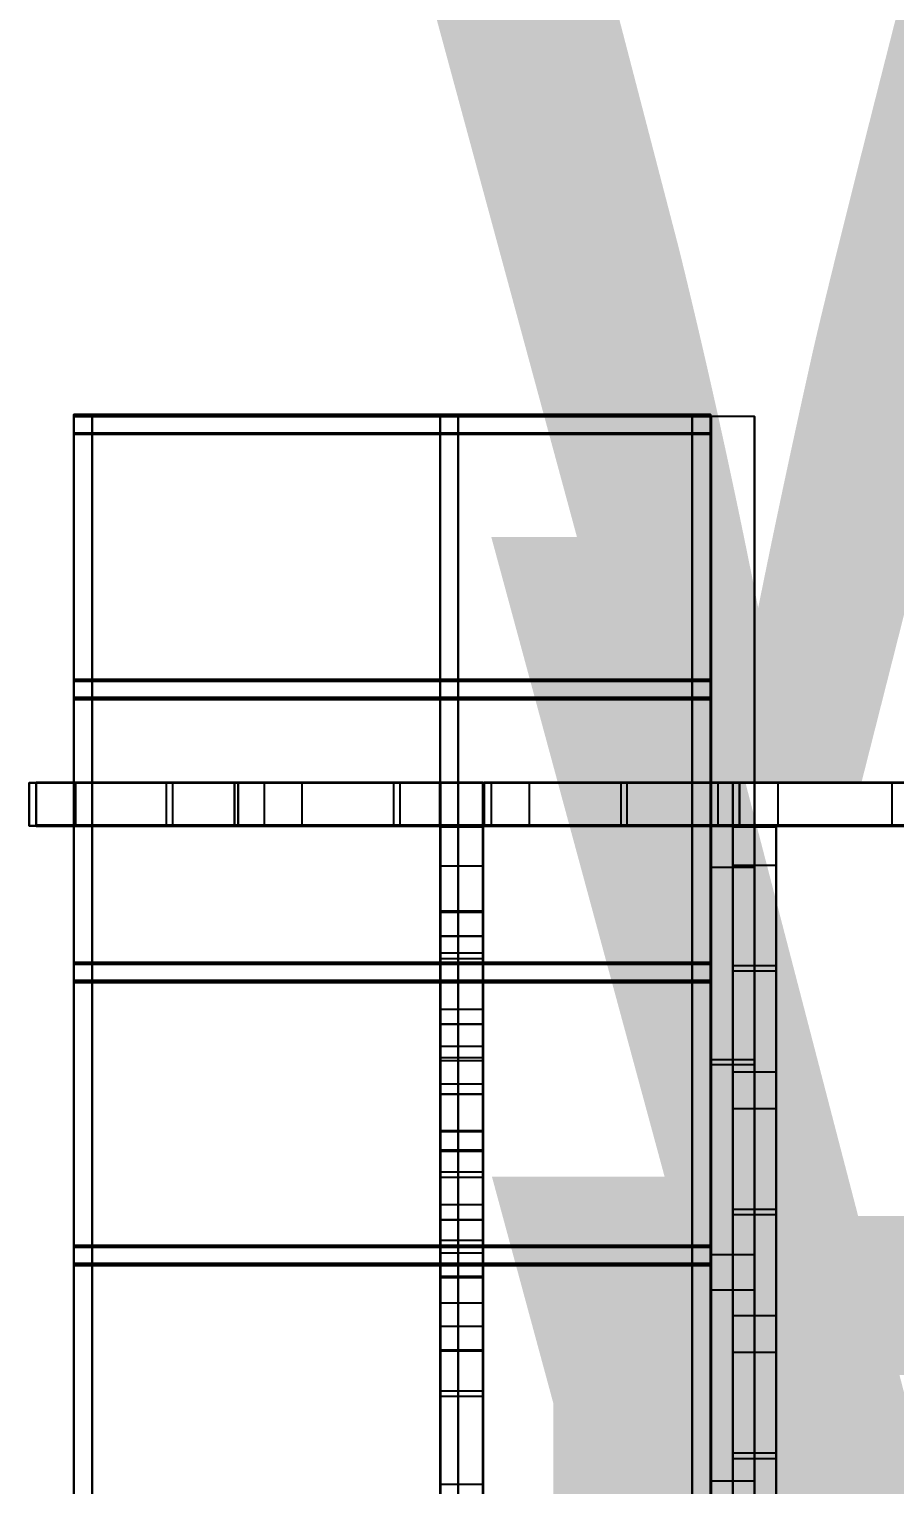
# Model space of a CAD drawing. Header units: inches. Extents: x 29 to 716, y 7 to 470.
# Drawn here: x 28.7 to 99.6, y 290.3 to 409.5 of the extents above; entities that cross this region are included whole.
import ezdxf

# ---------------------------------------------------------------- set-up
doc = ezdxf.new("R2010")
doc.units = ezdxf.units.IN
doc.header["$MEASUREMENT"] = 0
for name, color, linetype in [('FT2', 8, 'CONTINUOUS'), ('R2', 4, 'CONTINUOUS'), ('RT2', 7, 'CONTINUOUS'), ('W1', 5, 'CONTINUOUS'), ('W2', 5, 'CONTINUOUS')]:
    doc.layers.add(name, color=color, linetype=linetype)

msp = doc.modelspace()

# ---------------------------------------------------------------- linework, layer by layer
at = {"layer": 'FT2'}
for points in [[(29.27, 344.22, 112), (301.19, 344.22, 112), (301.19, 347.77, 112), (29.27, 347.77, 112)], [(29.27, 347.77, 112), (301.19, 347.77, 112), (301.19, 347.77, 110.54), (29.27, 347.77, 110.54)], [(29.27, 347.77, 96), (301.19, 347.77, 96), (301.19, 344.22, 96), (29.27, 344.22, 96)], [(29.27, 347.77, 96), (29.27, 347.77, 97.46), (301.19, 347.77, 97.46), (301.19, 347.77, 96)], [(29.27, 344.22, 96.04), (29.27, 344.22, 111.96), (29.27, 347.77, 111.96), (29.27, 347.77, 96.04)], [(29.27, 347.77, 96.04), (29.27, 347.77, 111.96), (30.72, 347.77, 111.96), (30.72, 347.77, 96.04)], [(32.48, 347.77, 112), (39.95, 347.77, 96.64), (38.64, 347.77, 96), (31.17, 347.77, 111.36)], [(32.48, 344.22, 112), (39.95, 344.22, 96.64), (39.95, 347.77, 96.64), (32.48, 347.77, 112)], [(40.43, 344.22, 96.64), (47.96, 344.22, 112), (47.96, 347.77, 112), (40.43, 347.77, 96.64)], [(40.43, 347.77, 96.64), (47.96, 347.77, 112), (49.27, 347.77, 111.36), (41.74, 347.77, 96)], [(51.04, 347.77, 112), (58.57, 347.77, 96.64), (57.27, 347.77, 96), (49.74, 347.77, 111.36)], [(51.04, 344.22, 112), (58.57, 344.22, 96.64), (58.57, 347.77, 96.64), (51.04, 347.77, 112)], [(59.05, 344.22, 96.64), (66.58, 344.22, 112), (66.58, 347.77, 112), (59.05, 347.77, 96.64)], [(59.05, 347.77, 96.64), (66.58, 347.77, 112), (67.89, 347.77, 111.36), (60.35, 347.77, 96)], [(69.66, 347.77, 112), (77.19, 347.77, 96.64), (75.88, 347.77, 96), (68.36, 347.77, 111.36)], [(69.66, 344.22, 112), (77.19, 344.22, 96.64), (77.19, 347.77, 96.64), (69.66, 347.77, 112)], [(77.67, 344.22, 96.64), (85.14, 344.22, 112), (85.14, 347.77, 112), (77.67, 347.77, 96.64)], [(77.67, 347.77, 96.64), (85.14, 347.77, 112), (86.45, 347.77, 111.36), (78.98, 347.77, 96)], [(86.9, 347.77, 111.96), (86.9, 347.77, 96.04), (86.9, 344.22, 96.04), (86.9, 344.22, 111.96)], [(86.9, 347.77, 111.96), (88.36, 347.77, 111.96), (88.36, 347.77, 96.04), (86.9, 347.77, 96.04)], [(90.04, 347.77, 112), (99.39, 347.77, 96.76), (98.15, 347.77, 96), (88.8, 347.77, 111.24)], [(90.04, 344.22, 112), (99.39, 344.22, 96.76), (99.39, 347.77, 96.76), (90.04, 347.77, 112)], [(29.27, 344.22, 112), (29.27, 344.22, 110.54), (301.19, 344.22, 110.54), (301.19, 344.22, 112)], [(29.27, 344.22, 96), (301.19, 344.22, 96), (301.19, 344.22, 97.46), (29.27, 344.22, 97.46)], [(29.27, 344.22, 96.04), (30.72, 344.22, 96.04), (30.72, 344.22, 111.96), (29.27, 344.22, 111.96)], [(32.48, 344.22, 112), (31.17, 344.22, 111.36), (38.64, 344.22, 96), (39.95, 344.22, 96.64)], [(40.43, 344.22, 96.64), (41.74, 344.22, 96), (49.27, 344.22, 111.36), (47.96, 344.22, 112)], [(51.04, 344.22, 112), (49.74, 344.22, 111.36), (57.27, 344.22, 96), (58.57, 344.22, 96.64)], [(59.05, 344.22, 96.64), (60.35, 344.22, 96), (67.89, 344.22, 111.36), (66.58, 344.22, 112)], [(65.89, 81.28, 112), (65.89, 344.18, 112), (62.35, 344.18, 112), (62.35, 81.28, 112)], [(62.35, 81.28, 112), (62.35, 344.18, 112), (62.35, 344.18, 110.54), (62.35, 81.28, 110.54)], [(62.35, 81.28, 96), (62.35, 344.18, 96), (65.89, 344.18, 96), (65.89, 81.28, 96)], [(62.35, 81.28, 96), (62.35, 81.28, 97.46), (62.35, 344.18, 97.46), (62.35, 344.18, 96)], [(62.35, 344.18, 96.04), (62.35, 344.18, 111.96), (65.89, 344.18, 111.96), (65.89, 344.18, 96.04)], [(62.35, 344.18, 96.04), (62.35, 342.73, 96.04), (62.35, 342.73, 111.96), (62.35, 344.18, 111.96)], [(65.89, 81.28, 112), (65.89, 81.28, 110.54), (65.89, 344.18, 110.54), (65.89, 344.18, 112)], [(65.89, 81.28, 96), (65.89, 344.18, 96), (65.89, 344.18, 97.46), (65.89, 81.28, 97.46)], [(65.89, 344.18, 96.04), (65.89, 344.18, 111.96), (65.89, 342.73, 111.96), (65.89, 342.73, 96.04)], [(69.66, 344.22, 112), (68.36, 344.22, 111.36), (75.88, 344.22, 96), (77.19, 344.22, 96.64)], [(77.67, 344.22, 96.64), (78.98, 344.22, 96), (86.45, 344.22, 111.36), (85.14, 344.22, 112)], [(89.89, 81.28, 112), (89.89, 344.18, 112), (86.35, 344.18, 112), (86.35, 81.28, 112)], [(86.35, 81.28, 112), (86.35, 344.18, 112), (86.35, 344.18, 110.54), (86.35, 81.28, 110.54)], [(86.35, 81.28, 96), (86.35, 344.18, 96), (89.89, 344.18, 96), (89.89, 81.28, 96)], [(86.35, 81.28, 96), (86.35, 81.28, 97.46), (86.35, 344.18, 97.46), (86.35, 344.18, 96)], [(86.35, 344.18, 96.04), (86.35, 344.18, 111.96), (89.89, 344.18, 111.96), (89.89, 344.18, 96.04)], [(86.35, 344.18, 96.04), (86.35, 342.73, 96.04), (86.35, 342.73, 111.96), (86.35, 344.18, 111.96)], [(86.9, 344.22, 111.96), (86.9, 344.22, 96.04), (88.36, 344.22, 96.04), (88.36, 344.22, 111.96)], [(90.04, 344.22, 112), (88.8, 344.22, 111.24), (98.15, 344.22, 96), (99.39, 344.22, 96.76)], [(89.89, 81.28, 112), (89.89, 81.28, 110.54), (89.89, 344.18, 110.54), (89.89, 344.18, 112)], [(89.89, 81.28, 96), (89.89, 344.18, 96), (89.89, 344.18, 97.46), (89.89, 81.28, 97.46)], [(89.89, 344.18, 96.04), (89.89, 344.18, 111.96), (89.89, 342.73, 111.96), (89.89, 342.73, 96.04)], [(62.35, 333.84, 96.61), (62.35, 340.96, 112), (62.35, 342.28, 111.39), (62.35, 335.16, 96)], [(65.89, 333.84, 96.61), (65.89, 335.16, 96), (65.89, 342.28, 111.39), (65.89, 340.96, 112)], [(86.35, 332.82, 96.69), (86.35, 341, 112), (86.35, 342.28, 111.31), (86.35, 334.11, 96)], [(89.89, 332.82, 96.69), (89.89, 334.11, 96), (89.89, 342.28, 111.31), (89.89, 341, 112)], [(65.89, 333.84, 96.61), (65.89, 340.96, 112), (62.35, 340.96, 112), (62.35, 333.84, 96.61)], [(89.89, 332.82, 96.69), (89.89, 341, 112), (86.35, 341, 112), (86.35, 332.82, 96.69)], [(65.89, 326.19, 112), (65.89, 333.36, 96.62), (62.35, 333.36, 96.62), (62.35, 326.19, 112)], [(62.35, 326.19, 112), (62.35, 333.36, 96.62), (62.35, 332.04, 96), (62.35, 324.87, 111.38)], [(65.89, 326.19, 112), (65.89, 324.87, 111.38), (65.89, 332.04, 96), (65.89, 333.36, 96.62)], [(89.89, 324.11, 112), (89.89, 332.34, 96.69), (86.35, 332.34, 96.69), (86.35, 324.11, 112)], [(86.35, 324.11, 112), (86.35, 332.34, 96.69), (86.35, 331.06, 96), (86.35, 322.83, 111.31)], [(89.89, 324.11, 112), (89.89, 322.83, 111.31), (89.89, 331.06, 96), (89.89, 332.34, 96.69)], [(62.35, 315.9, 96.62), (62.35, 323.08, 112), (62.35, 324.4, 111.38), (62.35, 317.22, 96)], [(65.89, 315.9, 96.62), (65.89, 317.22, 96), (65.89, 324.4, 111.38), (65.89, 323.08, 112)], [(65.89, 315.9, 96.62), (65.89, 323.08, 112), (62.35, 323.08, 112), (62.35, 315.9, 96.62)], [(86.35, 312.84, 96.69), (86.35, 321.08, 112), (86.35, 322.36, 111.31), (86.35, 314.12, 96)], [(89.89, 312.84, 96.69), (89.89, 314.12, 96), (89.89, 322.36, 111.31), (89.89, 321.08, 112)], [(89.89, 312.84, 96.69), (89.89, 321.08, 112), (86.35, 321.08, 112), (86.35, 312.84, 96.69)], [(65.89, 308.25, 112), (65.89, 315.43, 96.62), (62.35, 315.43, 96.62), (62.35, 308.25, 112)], [(62.35, 308.25, 112), (62.35, 315.43, 96.62), (62.35, 314.11, 96), (62.35, 306.93, 111.38)], [(65.89, 308.25, 112), (65.89, 306.93, 111.38), (65.89, 314.11, 96), (65.89, 315.43, 96.62)], [(89.89, 304.14, 112), (89.89, 312.37, 96.69), (86.35, 312.37, 96.69), (86.35, 304.14, 112)], [(86.35, 304.14, 112), (86.35, 312.37, 96.69), (86.35, 311.09, 96), (86.35, 302.85, 111.31)], [(89.89, 304.14, 112), (89.89, 302.85, 111.31), (89.89, 311.09, 96), (89.89, 312.37, 96.69)], [(62.35, 297.97, 96.62), (62.35, 305.14, 112), (62.35, 306.46, 111.38), (62.35, 299.29, 96)], [(65.89, 297.97, 96.62), (65.89, 299.29, 96), (65.89, 306.46, 111.38), (65.89, 305.14, 112)], [(65.89, 297.97, 96.62), (65.89, 305.14, 112), (62.35, 305.14, 112), (62.35, 297.97, 96.62)], [(86.35, 292.87, 96.69), (86.35, 301.1, 112), (86.35, 302.38, 111.31), (86.35, 294.15, 96)], [(89.89, 292.87, 96.69), (89.89, 294.15, 96), (89.89, 302.38, 111.31), (89.89, 301.1, 112)], [(89.89, 292.87, 96.69), (89.89, 301.1, 112), (86.35, 301.1, 112), (86.35, 292.87, 96.69)], [(65.89, 290.32, 112), (65.89, 297.5, 96.62), (62.35, 297.5, 96.62), (62.35, 290.32, 112)], [(62.35, 290.32, 112), (62.35, 297.5, 96.62), (62.35, 296.18, 96), (62.35, 289, 111.38)], [(65.89, 290.32, 112), (65.89, 289, 111.38), (65.89, 296.18, 96), (65.89, 297.5, 96.62)], [(89.89, 284.16, 112), (89.89, 292.39, 96.69), (86.35, 292.39, 96.69), (86.35, 284.16, 112)], [(86.35, 284.16, 112), (86.35, 292.39, 96.69), (86.35, 291.11, 96), (86.35, 282.88, 111.31)], [(89.89, 284.16, 112), (89.89, 282.88, 111.31), (89.89, 291.11, 96), (89.89, 292.39, 96.69)]]:
    msp.add_3dface(points, dxfattribs=at)
at = {"layer": 'R2'}
for points in [[(84.51, 377.81, 219.94), (32.35, 377.81, 219.94), (32.35, 377.95, 223.5), (84.51, 377.95, 223.5)], [(32.35, 376.45, 223.56), (84.51, 376.45, 223.56), (84.51, 377.95, 223.5), (32.35, 377.95, 223.5)], [(32.35, 377.81, 219.94), (32.35, 6.78, 235.42), (32.35, 6.93, 238.98), (32.35, 377.95, 223.5)], [(33.85, 6.93, 238.98), (33.85, 377.95, 223.5), (32.35, 377.95, 223.5), (32.35, 6.93, 238.98)], [(84.51, 376.31, 220), (32.35, 376.31, 220), (32.35, 377.81, 219.94), (84.51, 377.81, 219.94)], [(33.85, 377.81, 219.94), (33.85, 6.78, 235.42), (32.35, 6.78, 235.42), (32.35, 377.81, 219.94)], [(62.35, 377.81, 219.94), (62.35, 354.62, 220.91), (62.35, 354.76, 224.46), (62.35, 377.95, 223.5)], [(63.85, 354.76, 224.46), (63.85, 377.95, 223.5), (62.35, 377.95, 223.5), (62.35, 354.76, 224.46)], [(63.85, 377.81, 219.94), (63.85, 354.62, 220.91), (62.35, 354.62, 220.91), (62.35, 377.81, 219.94)], [(83.01, 377.95, 223.5), (83.01, 6.93, 238.98), (84.51, 6.93, 238.98), (84.51, 377.95, 223.5)], [(83.01, 6.78, 235.42), (83.01, 377.81, 219.94), (84.51, 377.81, 219.94), (84.51, 6.78, 235.42)], [(84.51, 6.78, 235.42), (84.51, 377.81, 219.94), (84.51, 377.95, 223.5), (84.51, 6.93, 238.98)], [(84.52, 356.26, 224.4), (32.35, 356.26, 224.4), (32.35, 354.76, 224.46), (84.52, 354.76, 224.46)], [(32.35, 356.11, 220.84), (84.52, 356.11, 220.84), (84.52, 354.62, 220.91), (32.35, 354.62, 220.91)], [(32.35, 354.62, 220.91), (84.52, 354.62, 220.91), (84.52, 354.76, 224.46), (32.35, 354.76, 224.46)], [(62.35, 354.62, 220.91), (62.35, 331.43, 221.87), (62.35, 331.58, 225.43), (62.35, 354.76, 224.46)], [(63.85, 331.58, 225.43), (63.85, 354.76, 224.46), (62.35, 354.76, 224.46), (62.35, 331.58, 225.43)], [(63.85, 354.62, 220.91), (63.85, 331.43, 221.87), (62.35, 331.43, 221.87), (62.35, 354.62, 220.91)], [(84.52, 333.07, 225.37), (32.35, 333.07, 225.37), (32.35, 331.58, 225.43), (84.52, 331.58, 225.43)], [(32.35, 332.93, 221.81), (84.52, 332.93, 221.81), (84.52, 331.43, 221.87), (32.35, 331.43, 221.87)], [(32.35, 331.43, 221.87), (84.52, 331.43, 221.87), (84.52, 331.58, 225.43), (32.35, 331.58, 225.43)], [(62.35, 331.43, 221.87), (62.35, 308.24, 222.84), (62.35, 308.39, 226.4), (62.35, 331.58, 225.43)], [(63.85, 308.39, 226.4), (63.85, 331.58, 225.43), (62.35, 331.58, 225.43), (62.35, 308.39, 226.4)], [(63.85, 331.43, 221.87), (63.85, 308.24, 222.84), (62.35, 308.24, 222.84), (62.35, 331.43, 221.87)], [(84.52, 309.88, 226.34), (32.35, 309.88, 226.34), (32.35, 308.39, 226.4), (84.52, 308.39, 226.4)], [(32.35, 309.74, 222.78), (84.52, 309.74, 222.78), (84.52, 308.24, 222.84), (32.35, 308.24, 222.84)], [(32.35, 308.24, 222.84), (84.52, 308.24, 222.84), (84.52, 308.39, 226.4), (32.35, 308.39, 226.4)], [(62.35, 308.24, 222.84), (62.35, 285.05, 223.81), (62.35, 285.2, 227.37), (62.35, 308.39, 226.4)], [(63.85, 285.2, 227.37), (63.85, 308.39, 226.4), (62.35, 308.39, 226.4), (62.35, 285.2, 227.37)], [(63.85, 308.24, 222.84), (63.85, 285.05, 223.81), (62.35, 285.05, 223.81), (62.35, 308.24, 222.84)]]:
    msp.add_3dface(points, dxfattribs=at)
at = {"layer": 'RT2'}
for points in [[(84.58, 377.81, 223.5), (84.58, 6.78, 238.98), (88.12, 6.78, 238.98), (88.12, 377.81, 223.5)], [(84.58, 377.81, 223.5), (84.58, 377.74, 222.04), (84.58, 6.72, 237.53), (84.58, 6.78, 238.98)], [(88.12, 377.81, 223.5), (88.12, 6.78, 238.98), (88.12, 6.72, 237.53), (88.12, 377.74, 222.04)], [(84.58, 344.31, 208.79), (84.58, 46.72, 221.21), (84.58, 46.78, 222.67), (84.58, 344.37, 210.25)], [(88.12, 344.31, 208.79), (88.12, 46.72, 221.21), (84.58, 46.72, 221.21), (84.58, 344.31, 208.79)], [(84.58, 344.31, 208.87), (84.58, 344.31, 224.9), (88.12, 344.31, 224.9), (88.12, 344.31, 208.87)], [(84.58, 344.31, 208.87), (84.58, 342.85, 208.87), (84.58, 342.85, 224.9), (84.58, 344.31, 224.9)], [(88.12, 344.31, 208.79), (88.12, 344.37, 210.25), (88.12, 46.78, 222.67), (88.12, 46.72, 221.21)], [(88.12, 344.31, 208.87), (88.12, 344.31, 224.9), (88.12, 342.85, 224.9), (88.12, 342.85, 208.87)], [(84.58, 340.83, 225.04), (84.58, 341.81, 223.96), (84.58, 326.08, 209.81), (84.58, 325.11, 210.89)], [(88.12, 340.83, 225.04), (88.12, 325.11, 210.89), (88.12, 326.08, 209.81), (88.12, 341.81, 223.96)], [(84.58, 340.83, 225.04), (84.58, 325.11, 210.89), (88.12, 325.11, 210.89), (88.12, 340.83, 225.04)], [(84.58, 324.68, 210.95), (84.58, 309.12, 226.36), (88.12, 309.12, 226.36), (88.12, 324.68, 210.95)], [(84.58, 324.68, 210.95), (84.58, 323.65, 209.92), (84.58, 308.1, 225.33), (84.58, 309.12, 226.36)], [(88.12, 324.68, 210.95), (88.12, 309.12, 226.36), (88.12, 308.1, 225.33), (88.12, 323.65, 209.92)], [(84.58, 306.21, 226.49), (84.58, 307.19, 225.41), (84.58, 291.58, 211.25), (84.58, 290.6, 212.33)], [(88.12, 306.21, 226.49), (88.12, 290.6, 212.33), (88.12, 291.58, 211.25), (88.12, 307.19, 225.41)], [(84.58, 306.21, 226.49), (84.58, 290.6, 212.33), (88.12, 290.6, 212.33), (88.12, 306.21, 226.49)]]:
    msp.add_3dface(points, dxfattribs=at)
at = {"layer": 'W1'}
for points in [[(359.33, 344.27), (28.68, 344.27), (28.68, 347.77), (359.33, 347.77)], [(28.68, 347.77, 1.5), (359.33, 347.77, 1.5), (359.33, 347.77), (28.68, 347.77)], [(28.68, 344.27), (28.68, 344.27, 96), (28.68, 347.77, 96), (28.68, 347.77)], [(30.18, 347.77, 96), (30.18, 347.77), (28.68, 347.77), (28.68, 347.77, 96)], [(28.68, 344.27, 96), (359.33, 344.27, 96), (359.33, 347.77, 96), (28.68, 347.77, 96)], [(359.33, 347.77, 94.5), (28.68, 347.77, 94.5), (28.68, 347.77, 96), (359.33, 347.77, 96)], [(28.68, 344.27, 48), (45.52, 344.27, 48), (45.52, 347.77, 48), (28.68, 347.77, 48)], [(45.52, 347.77, 46.5), (28.68, 347.77, 46.5), (28.68, 347.77, 48), (45.52, 347.77, 48)], [(44.02, 347.77), (44.02, 347.77, 96), (45.52, 347.77, 96), (45.52, 347.77)], [(45.52, 344.27, 96), (45.52, 344.27), (45.52, 347.77), (45.52, 347.77, 96)], [(45.52, 344.27, 48), (62.35, 344.27, 48), (62.35, 347.77, 48), (45.52, 347.77, 48)], [(62.35, 347.77, 46.5), (45.52, 347.77, 46.5), (45.52, 347.77, 48), (62.35, 347.77, 48)], [(60.85, 347.77), (60.85, 347.77, 96), (62.35, 347.77, 96), (62.35, 347.77)], [(62.35, 344.27, 96), (62.35, 344.27), (62.35, 347.77), (62.35, 347.77, 96)], [(62.35, 344.27, 48), (65.85, 344.27, 48), (65.85, 347.77, 48), (62.35, 347.77, 48)], [(65.85, 347.77, 46.5), (62.35, 347.77, 46.5), (62.35, 347.77, 48), (65.85, 347.77, 48)], [(65.85, 344.27), (65.85, 344.27, 96), (65.85, 347.77, 96), (65.85, 347.77)], [(67.35, 347.77, 96), (67.35, 347.77), (65.85, 347.77), (65.85, 347.77, 96)], [(65.85, 344.27, 48), (88.12, 344.27, 48), (88.12, 347.77, 48), (65.85, 347.77, 48)], [(88.12, 347.77, 46.5), (65.85, 347.77, 46.5), (65.85, 347.77, 48), (88.12, 347.77, 48)], [(86.62, 347.77), (86.62, 347.77, 96), (88.12, 347.77, 96), (88.12, 347.77)], [(88.12, 344.27, 96), (88.12, 344.27), (88.12, 347.77), (88.12, 347.77, 96)], [(88.12, 344.27, 48), (112.12, 344.27, 48), (112.12, 347.77, 48), (88.12, 347.77, 48)], [(112.12, 347.77, 46.5), (88.12, 347.77, 46.5), (88.12, 347.77, 48), (112.12, 347.77, 48)], [(359.33, 344.27, 1.5), (28.68, 344.27, 1.5), (28.68, 344.27), (359.33, 344.27)], [(30.18, 344.27), (30.18, 344.27, 96), (28.68, 344.27, 96), (28.68, 344.27)], [(28.68, 344.27, 94.5), (359.33, 344.27, 94.5), (359.33, 344.27, 96), (28.68, 344.27, 96)], [(28.68, 344.27, 46.5), (45.52, 344.27, 46.5), (45.52, 344.27, 48), (28.68, 344.27, 48)], [(44.02, 344.27, 96), (44.02, 344.27), (45.52, 344.27), (45.52, 344.27, 96)], [(45.52, 344.27, 46.5), (62.35, 344.27, 46.5), (62.35, 344.27, 48), (45.52, 344.27, 48)], [(60.85, 344.27, 96), (60.85, 344.27), (62.35, 344.27), (62.35, 344.27, 96)], [(62.35, 344.27, 46.5), (65.85, 344.27, 46.5), (65.85, 344.27, 48), (62.35, 344.27, 48)], [(65.85, 344.22), (65.85, 151.6), (62.35, 151.6), (62.35, 344.22)], [(62.35, 151.6, 1.5), (62.35, 344.22, 1.5), (62.35, 344.22), (62.35, 151.6)], [(65.85, 151.6, 96), (65.85, 344.22, 96), (62.35, 344.22, 96), (62.35, 151.6, 96)], [(62.35, 344.22, 94.5), (62.35, 151.6, 94.5), (62.35, 151.6, 96), (62.35, 344.22, 96)], [(65.85, 344.22, 96), (65.85, 344.22), (62.35, 344.22), (62.35, 344.22, 96)], [(62.35, 342.72), (62.35, 342.72, 96), (62.35, 344.22, 96), (62.35, 344.22)], [(65.85, 337.24, 48), (65.85, 344.22, 48), (62.35, 344.22, 48), (62.35, 337.24, 48)], [(62.35, 344.22, 46.5), (62.35, 337.24, 46.5), (62.35, 337.24, 48), (62.35, 344.22, 48)], [(67.35, 344.27), (67.35, 344.27, 96), (65.85, 344.27, 96), (65.85, 344.27)], [(65.85, 344.27, 46.5), (88.12, 344.27, 46.5), (88.12, 344.27, 48), (65.85, 344.27, 48)], [(65.85, 344.22, 1.5), (65.85, 151.6, 1.5), (65.85, 151.6), (65.85, 344.22)], [(65.85, 151.6, 94.5), (65.85, 344.22, 94.5), (65.85, 344.22, 96), (65.85, 151.6, 96)], [(65.85, 342.72, 96), (65.85, 342.72), (65.85, 344.22), (65.85, 344.22, 96)], [(65.85, 337.24, 46.5), (65.85, 344.22, 46.5), (65.85, 344.22, 48), (65.85, 337.24, 48)], [(86.62, 344.27, 96), (86.62, 344.27), (88.12, 344.27), (88.12, 344.27, 96)], [(88.12, 344.27, 46.5), (112.12, 344.27, 46.5), (112.12, 344.27, 48), (88.12, 344.27, 48)], [(62.35, 338.74, 96), (62.35, 338.74), (62.35, 337.24), (62.35, 337.24, 96)], [(65.85, 338.74), (65.85, 338.74, 96), (65.85, 337.24, 96), (65.85, 337.24)], [(65.85, 337.24, 80), (65.85, 301.24, 80), (62.35, 301.24, 80), (62.35, 337.24, 80)], [(62.35, 301.24, 81.5), (62.35, 337.24, 81.5), (62.35, 337.24, 80), (62.35, 301.24, 80)], [(65.85, 337.24), (65.85, 337.24, 96), (62.35, 337.24, 96), (62.35, 337.24)], [(65.85, 337.17, 96), (65.85, 337.17, 80), (62.35, 337.17, 80), (62.35, 337.17, 96)], [(62.35, 335.67, 80), (62.35, 335.67, 96), (62.35, 337.17, 96), (62.35, 337.17, 80)], [(65.85, 301.3, 92), (65.85, 337.17, 92), (62.35, 337.17, 92), (62.35, 301.3, 92)], [(62.35, 337.17, 90.5), (62.35, 301.3, 90.5), (62.35, 301.3, 92), (62.35, 337.17, 92)], [(65.85, 337.24, 81.5), (65.85, 301.24, 81.5), (65.85, 301.24, 80), (65.85, 337.24, 80)], [(65.85, 335.67, 96), (65.85, 335.67, 80), (65.85, 337.17, 80), (65.85, 337.17, 96)], [(65.85, 301.3, 90.5), (65.85, 337.17, 90.5), (65.85, 337.17, 92), (65.85, 301.3, 92)], [(65.85, 329.24, 92), (65.85, 335.2, 80), (62.35, 335.2, 80), (62.35, 329.24, 92)], [(62.35, 333.86, 79.33), (62.35, 327.9, 91.33), (62.35, 329.24, 92), (62.35, 335.2, 80)], [(65.85, 327.9, 91.33), (65.85, 333.86, 79.33), (65.85, 335.2, 80), (65.85, 329.24, 92)], [(65.85, 328, 96), (65.85, 328, 92), (62.35, 328, 92), (62.35, 328, 96)], [(62.35, 326.5, 92), (62.35, 326.5, 96), (62.35, 328, 96), (62.35, 328, 92)], [(65.85, 326.5, 96), (65.85, 326.5, 92), (65.85, 328, 92), (65.85, 328, 96)], [(62.35, 326.6, 91.33), (62.35, 320.64, 79.33), (62.35, 319.29, 80), (62.35, 325.26, 92)], [(65.85, 320.64, 79.33), (65.85, 326.6, 91.33), (65.85, 325.26, 92), (65.85, 319.29, 80)], [(65.85, 319.29, 80), (65.85, 325.26, 92), (62.35, 325.26, 92), (62.35, 319.29, 80)], [(65.85, 313.22, 92), (65.85, 319.18, 80), (62.35, 319.18, 80), (62.35, 313.22, 92)], [(62.35, 317.83, 79.33), (62.35, 311.87, 91.33), (62.35, 313.22, 92), (62.35, 319.18, 80)], [(65.85, 311.87, 91.33), (65.85, 317.83, 79.33), (65.85, 319.18, 80), (65.85, 313.22, 92)], [(65.85, 311.97, 96), (65.85, 311.97, 92), (62.35, 311.97, 92), (62.35, 311.97, 96)], [(62.35, 310.47, 92), (62.35, 310.47, 96), (62.35, 311.97, 96), (62.35, 311.97, 92)], [(65.85, 310.47, 96), (65.85, 310.47, 92), (65.85, 311.97, 92), (65.85, 311.97, 96)], [(62.35, 310.57, 91.33), (62.35, 304.61, 79.33), (62.35, 303.27, 80), (62.35, 309.23, 92)], [(65.85, 304.61, 79.33), (65.85, 310.57, 91.33), (65.85, 309.23, 92), (65.85, 303.27, 80)], [(65.85, 303.27, 80), (65.85, 309.23, 92), (62.35, 309.23, 92), (62.35, 303.27, 80)], [(62.35, 302.8, 96), (62.35, 302.8, 80), (62.35, 301.3, 80), (62.35, 301.3, 96)], [(65.85, 302.8, 80), (65.85, 302.8, 96), (65.85, 301.3, 96), (65.85, 301.3, 80)], [(65.85, 301.3, 80), (65.85, 301.3, 96), (62.35, 301.3, 96), (62.35, 301.3, 80)], [(65.85, 301.24, 96), (65.85, 301.24), (62.35, 301.24), (62.35, 301.24, 96)], [(62.35, 299.74), (62.35, 299.74, 96), (62.35, 301.24, 96), (62.35, 301.24)], [(65.85, 283.7, 48), (65.85, 301.24, 48), (62.35, 301.24, 48), (62.35, 283.7, 48)], [(62.35, 301.24, 46.5), (62.35, 283.7, 46.5), (62.35, 283.7, 48), (62.35, 301.24, 48)], [(65.85, 299.74, 96), (65.85, 299.74), (65.85, 301.24), (65.85, 301.24, 96)], [(65.85, 283.7, 46.5), (65.85, 301.24, 46.5), (65.85, 301.24, 48), (65.85, 283.7, 48)]]:
    msp.add_3dface(points, dxfattribs=at)
at = {"layer": 'W2'}
for points in [[(29.27, 347.81, 112.75), (62.33, 347.81, 112.75), (62.33, 344.31, 112.75), (29.27, 344.31, 112.75)], [(29.27, 347.81, 114.25), (62.33, 347.81, 114.25), (62.33, 347.81, 112.75), (29.27, 347.81, 112.75)], [(62.33, 347.81, 224.69), (29.27, 347.81, 224.69), (29.27, 344.31, 224.69), (62.33, 344.31, 224.69)], [(62.33, 347.81, 223.19), (29.27, 347.81, 223.19), (29.27, 347.81, 224.69), (62.33, 347.81, 224.69)], [(29.27, 347.81, 224.69), (29.27, 347.81, 112.75), (29.27, 344.31, 112.75), (29.27, 344.31, 224.69)], [(30.77, 347.81, 224.69), (30.77, 347.81, 112.75), (29.27, 347.81, 112.75), (29.27, 347.81, 224.69)], [(45.8, 347.81, 168.72), (29.27, 347.81, 168.72), (29.27, 344.31, 168.72), (45.8, 344.31, 168.72)], [(45.8, 347.81, 167.22), (29.27, 347.81, 167.22), (29.27, 347.81, 168.72), (45.8, 347.81, 168.72)], [(45.8, 347.81, 224.69), (45.8, 347.81, 112.75), (45.8, 344.31, 112.75), (45.8, 344.31, 224.69)], [(47.3, 347.81, 224.69), (47.3, 347.81, 112.75), (45.8, 347.81, 112.75), (45.8, 347.81, 224.69)], [(62.33, 347.81, 168.72), (45.8, 347.81, 168.72), (45.8, 344.31, 168.72), (62.33, 344.31, 168.72)], [(62.33, 347.81, 167.22), (45.8, 347.81, 167.22), (45.8, 347.81, 168.72), (62.33, 347.81, 168.72)], [(60.83, 347.81, 112.75), (60.83, 347.81, 224.69), (62.33, 347.81, 224.69), (62.33, 347.81, 112.75)], [(62.33, 347.81, 112.75), (62.33, 347.81, 224.69), (62.33, 344.31, 224.69), (62.33, 344.31, 112.75)], [(65.9, 347.81, 112.75), (65.9, 43.22, 112.75), (62.4, 43.22, 112.75), (62.4, 347.81, 112.75)], [(62.4, 43.22, 114.25), (62.4, 347.81, 114.25), (62.4, 347.81, 112.75), (62.4, 43.22, 112.75)], [(65.9, 43.22, 233.9), (65.9, 347.81, 221.19), (62.4, 347.81, 221.19), (62.4, 43.22, 233.9)], [(62.4, 347.74, 219.69), (62.4, 43.16, 232.4), (62.4, 43.22, 233.9), (62.4, 347.81, 221.19)], [(65.9, 347.81, 221.19), (65.9, 347.81, 112.75), (62.4, 347.81, 112.75), (62.4, 347.81, 221.19)], [(62.4, 346.31, 112.75), (62.4, 346.31, 221.19), (62.4, 347.81, 221.19), (62.4, 347.81, 112.75)], [(65.9, 344.31, 153.13), (65.9, 347.81, 153.13), (62.4, 347.81, 153.13), (62.4, 344.31, 153.13)], [(62.4, 347.81, 151.63), (62.4, 344.31, 151.63), (62.4, 344.31, 153.13), (62.4, 347.81, 153.13)], [(65.9, 344.31, 193.52), (65.9, 347.81, 193.52), (62.4, 347.81, 193.52), (62.4, 344.31, 193.52)], [(62.4, 347.81, 192.02), (62.4, 344.31, 192.02), (62.4, 344.31, 193.52), (62.4, 347.81, 193.52)], [(65.9, 347.81, 114.25), (65.9, 43.22, 114.25), (65.9, 43.22, 112.75), (65.9, 347.81, 112.75)], [(65.9, 43.16, 232.4), (65.9, 347.74, 219.69), (65.9, 347.81, 221.19), (65.9, 43.22, 233.9)], [(65.9, 346.31, 221.19), (65.9, 346.31, 112.75), (65.9, 347.81, 112.75), (65.9, 347.81, 221.19)], [(65.9, 344.31, 151.63), (65.9, 347.81, 151.63), (65.9, 347.81, 153.13), (65.9, 344.31, 153.13)], [(65.9, 344.31, 192.02), (65.9, 347.81, 192.02), (65.9, 347.81, 193.52), (65.9, 344.31, 193.52)], [(65.96, 347.81, 112.75), (359.33, 347.81, 112.75), (359.33, 344.31, 112.75), (65.96, 344.31, 112.75)], [(65.96, 347.81, 114.25), (359.33, 347.81, 114.25), (359.33, 347.81, 112.75), (65.96, 347.81, 112.75)], [(359.33, 347.81, 221.19), (65.96, 347.81, 221.19), (65.96, 344.31, 221.19), (359.33, 344.31, 221.19)], [(359.33, 347.81, 219.69), (65.96, 347.81, 219.69), (65.96, 347.81, 221.19), (359.33, 347.81, 221.19)], [(65.96, 347.81, 221.19), (65.96, 347.81, 112.75), (65.96, 344.31, 112.75), (65.96, 344.31, 221.19)], [(67.46, 347.81, 221.19), (67.46, 347.81, 112.75), (65.96, 347.81, 112.75), (65.96, 347.81, 221.19)], [(86.35, 347.81, 166.97), (65.96, 347.81, 166.97), (65.96, 344.31, 166.97), (86.35, 344.31, 166.97)], [(86.35, 347.81, 165.47), (65.96, 347.81, 165.47), (65.96, 347.81, 166.97), (86.35, 347.81, 166.97)], [(86.35, 347.81, 221.19), (86.35, 347.81, 112.75), (86.35, 344.31, 112.75), (86.35, 344.31, 221.19)], [(87.85, 347.81, 221.19), (87.85, 347.81, 112.75), (86.35, 347.81, 112.75), (86.35, 347.81, 221.19)], [(110.36, 347.81, 166.97), (86.35, 347.81, 166.97), (86.35, 344.31, 166.97), (110.36, 344.31, 166.97)], [(110.36, 347.81, 165.47), (86.35, 347.81, 165.47), (86.35, 347.81, 166.97), (110.36, 347.81, 166.97)], [(62.33, 344.31, 114.25), (29.27, 344.31, 114.25), (29.27, 344.31, 112.75), (62.33, 344.31, 112.75)], [(29.27, 344.31, 223.19), (62.33, 344.31, 223.19), (62.33, 344.31, 224.69), (29.27, 344.31, 224.69)], [(30.77, 344.31, 112.75), (30.77, 344.31, 224.69), (29.27, 344.31, 224.69), (29.27, 344.31, 112.75)], [(29.27, 344.31, 167.22), (45.8, 344.31, 167.22), (45.8, 344.31, 168.72), (29.27, 344.31, 168.72)], [(47.3, 344.31, 112.75), (47.3, 344.31, 224.69), (45.8, 344.31, 224.69), (45.8, 344.31, 112.75)], [(45.8, 344.31, 167.22), (62.33, 344.31, 167.22), (62.33, 344.31, 168.72), (45.8, 344.31, 168.72)], [(60.83, 344.31, 224.69), (60.83, 344.31, 112.75), (62.33, 344.31, 112.75), (62.33, 344.31, 224.69)], [(65.9, 344.31, 221.34), (65.9, 344.31, 112.75), (62.4, 344.31, 112.75), (62.4, 344.31, 221.34)], [(62.4, 342.81, 112.75), (62.4, 342.81, 221.34), (62.4, 344.31, 221.34), (62.4, 344.31, 112.75)], [(65.9, 337.26, 153.13), (65.9, 344.31, 153.13), (62.4, 344.31, 153.13), (62.4, 337.26, 153.13)], [(62.4, 344.31, 151.63), (62.4, 337.26, 151.63), (62.4, 337.26, 153.13), (62.4, 344.31, 153.13)], [(65.9, 337.26, 193.52), (65.9, 344.31, 193.52), (62.4, 344.31, 193.52), (62.4, 337.26, 193.52)], [(62.4, 344.31, 192.02), (62.4, 337.26, 192.02), (62.4, 337.26, 193.52), (62.4, 344.31, 193.52)], [(65.9, 342.81, 221.34), (65.9, 342.81, 112.75), (65.9, 344.31, 112.75), (65.9, 344.31, 221.34)], [(65.9, 337.26, 151.63), (65.9, 344.31, 151.63), (65.9, 344.31, 153.13), (65.9, 337.26, 153.13)], [(65.9, 337.26, 192.02), (65.9, 344.31, 192.02), (65.9, 344.31, 193.52), (65.9, 337.26, 193.52)], [(359.33, 344.31, 114.25), (65.96, 344.31, 114.25), (65.96, 344.31, 112.75), (359.33, 344.31, 112.75)], [(65.96, 344.31, 219.69), (359.33, 344.31, 219.69), (359.33, 344.31, 221.19), (65.96, 344.31, 221.19)], [(67.46, 344.31, 112.75), (67.46, 344.31, 221.19), (65.96, 344.31, 221.19), (65.96, 344.31, 112.75)], [(65.96, 344.31, 165.47), (86.35, 344.31, 165.47), (86.35, 344.31, 166.97), (65.96, 344.31, 166.97)], [(87.85, 344.31, 112.75), (87.85, 344.31, 221.19), (86.35, 344.31, 221.19), (86.35, 344.31, 112.75)], [(86.35, 344.31, 165.47), (110.36, 344.31, 165.47), (110.36, 344.31, 166.97), (86.35, 344.31, 166.97)], [(62.4, 338.76, 221.63), (62.4, 338.76, 112.75), (62.4, 337.26, 112.75), (62.4, 337.26, 221.63)], [(65.9, 338.76, 112.75), (65.9, 338.76, 221.63), (65.9, 337.26, 221.63), (65.9, 337.26, 112.75)], [(65.9, 307.26, 188.75), (65.9, 337.26, 188.75), (62.4, 337.26, 188.75), (62.4, 307.26, 188.75)], [(62.4, 337.26, 187.25), (62.4, 307.26, 187.25), (62.4, 307.26, 188.75), (62.4, 337.26, 188.75)], [(65.9, 337.26, 208.75), (65.9, 307.26, 208.75), (62.4, 307.26, 208.75), (62.4, 337.26, 208.75)], [(62.4, 307.26, 210.25), (62.4, 337.26, 210.25), (62.4, 337.26, 208.75), (62.4, 307.26, 208.75)], [(65.9, 337.26, 112.75), (65.9, 337.26, 221.63), (62.4, 337.26, 221.63), (62.4, 337.26, 112.75)], [(65.9, 322.26, 153.13), (65.9, 337.26, 153.13), (62.4, 337.26, 153.13), (62.4, 322.26, 153.13)], [(62.4, 337.26, 151.63), (62.4, 322.26, 151.63), (62.4, 322.26, 153.13), (62.4, 337.26, 153.13)], [(65.9, 337.19, 221.63), (65.9, 337.19, 208.75), (62.4, 337.19, 208.75), (62.4, 337.19, 221.63)], [(62.4, 335.69, 208.75), (62.4, 335.69, 221.63), (62.4, 337.19, 221.63), (62.4, 337.19, 208.75)], [(65.9, 307.26, 187.25), (65.9, 337.26, 187.25), (65.9, 337.26, 188.75), (65.9, 307.26, 188.75)], [(65.9, 337.26, 210.25), (65.9, 307.26, 210.25), (65.9, 307.26, 208.75), (65.9, 337.26, 208.75)], [(65.9, 322.26, 151.63), (65.9, 337.26, 151.63), (65.9, 337.26, 153.13), (65.9, 322.26, 153.13)], [(65.9, 335.69, 221.63), (65.9, 335.69, 208.75), (65.9, 337.19, 208.75), (65.9, 337.19, 221.63)], [(65.9, 328, 222.02), (65.9, 335.22, 208.75), (62.4, 335.22, 208.75), (62.4, 328, 222.02)], [(62.4, 333.9, 208.03), (62.4, 326.68, 221.3), (62.4, 328, 222.02), (62.4, 335.22, 208.75)], [(65.9, 326.68, 221.3), (65.9, 333.9, 208.03), (65.9, 335.22, 208.75), (65.9, 328, 222.02)], [(62.4, 326.31, 221.42), (62.4, 319.02, 208.03), (62.4, 317.7, 208.75), (62.4, 324.99, 222.14)], [(65.9, 319.02, 208.03), (65.9, 326.31, 221.42), (65.9, 324.99, 222.14), (65.9, 317.7, 208.75)], [(65.9, 317.7, 208.75), (65.9, 324.99, 222.14), (62.4, 324.99, 222.14), (62.4, 317.7, 208.75)], [(65.9, 322.26, 188.75), (65.9, 322.26, 112.75), (62.4, 322.26, 112.75), (62.4, 322.26, 188.75)], [(62.4, 320.76, 112.75), (62.4, 320.76, 188.75), (62.4, 322.26, 188.75), (62.4, 322.26, 112.75)], [(65.9, 307.26, 153.13), (65.9, 322.26, 153.13), (62.4, 322.26, 153.13), (62.4, 307.26, 153.13)], [(62.4, 322.26, 151.63), (62.4, 307.26, 151.63), (62.4, 307.26, 153.13), (62.4, 322.26, 153.13)], [(65.9, 320.76, 188.75), (65.9, 320.76, 112.75), (65.9, 322.26, 112.75), (65.9, 322.26, 188.75)], [(65.9, 307.26, 151.63), (65.9, 322.26, 151.63), (65.9, 322.26, 153.13), (65.9, 307.26, 153.13)], [(65.9, 310.32, 222.75), (65.9, 317.58, 208.75), (62.4, 317.58, 208.75), (62.4, 310.32, 222.75)], [(62.4, 316.25, 208.06), (62.4, 308.99, 222.06), (62.4, 310.32, 222.75), (62.4, 317.58, 208.75)], [(65.9, 308.99, 222.06), (65.9, 316.25, 208.06), (65.9, 317.58, 208.75), (65.9, 310.32, 222.75)], [(62.4, 308.82, 222.88), (62.4, 308.82, 208.75), (62.4, 307.32, 208.75), (62.4, 307.32, 222.88)], [(65.9, 308.82, 208.75), (65.9, 308.82, 222.88), (65.9, 307.32, 222.88), (65.9, 307.32, 208.75)], [(65.9, 307.32, 208.75), (65.9, 307.32, 222.88), (62.4, 307.32, 222.88), (62.4, 307.32, 208.75)], [(65.9, 307.26, 222.88), (65.9, 307.26, 112.75), (62.4, 307.26, 112.75), (62.4, 307.26, 222.88)], [(62.4, 305.76, 112.75), (62.4, 305.76, 222.88), (62.4, 307.26, 222.88), (62.4, 307.26, 112.75)], [(65.9, 284.09, 153.13), (65.9, 307.26, 153.13), (62.4, 307.26, 153.13), (62.4, 284.09, 153.13)], [(62.4, 307.26, 151.63), (62.4, 284.09, 151.63), (62.4, 284.09, 153.13), (62.4, 307.26, 153.13)], [(65.9, 284.09, 193.52), (65.9, 307.26, 193.52), (62.4, 307.26, 193.52), (62.4, 284.09, 193.52)], [(62.4, 307.26, 192.02), (62.4, 284.09, 192.02), (62.4, 284.09, 193.52), (62.4, 307.26, 193.52)], [(65.9, 305.76, 222.88), (65.9, 305.76, 112.75), (65.9, 307.26, 112.75), (65.9, 307.26, 222.88)], [(65.9, 284.09, 151.63), (65.9, 307.26, 151.63), (65.9, 307.26, 153.13), (65.9, 284.09, 153.13)], [(65.9, 284.09, 192.02), (65.9, 307.26, 192.02), (65.9, 307.26, 193.52), (65.9, 284.09, 193.52)]]:
    msp.add_3dface(points, dxfattribs=at)

# ---------------------------------------------------------------- texts
at = {"layer": 'R2t'}
msp.add_text('R10', height=120, dxfattribs=at).set_placement((58.46, 192.29, 239.36))
at = {"layer": 'W1t'}
msp.add_text('W8', height=120, dxfattribs=at).set_placement((65.85, 247.91, 99.94))
at = {"layer": 'W2t'}
for s, p in [('W61', (45.8, 347.81, 228.62)), ('W17', (65.9, 195.51, 237.84))]:
    msp.add_text(s, height=120, dxfattribs=at).set_placement(p)

doc.saveas('drawing.dxf')
